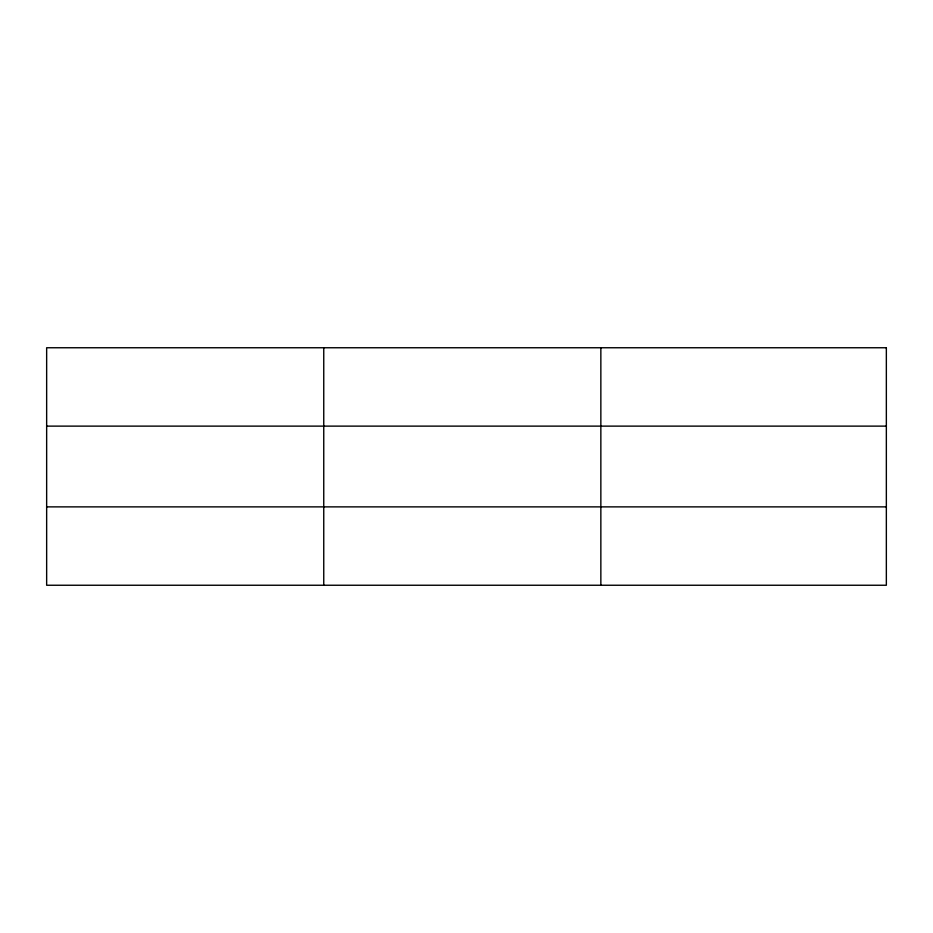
<?xml version="1.0" encoding="UTF-8"?>
<svg xmlns="http://www.w3.org/2000/svg" width="933" height="933" viewBox="0 0 933 933"><rect width="100%" height="100%" fill="white"/><g stroke="black" fill="none" stroke-linecap="round" stroke-linejoin="round"><path stroke-width="1.4" d="M323.751 347.752L323.751 585.248M600.852 347.752L600.852 585.248M46.65 426.124L886.35 426.124M46.65 506.876L886.35 506.876M886.35 347.752L886.35 585.248L46.65 585.248L46.65 347.752L886.35 347.752"/></g></svg>
